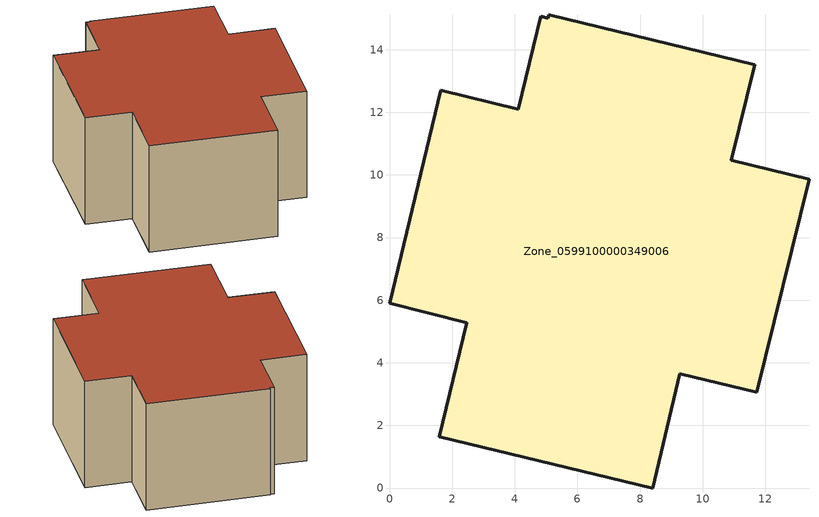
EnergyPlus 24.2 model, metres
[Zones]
Zone_0599100000349006
 floor ground (C_G): 5.09,15.11 11.65,13.52 10.91,10.46 13.39,9.86 11.73,3.06 9.28,3.65 8.4,0 1.59,1.64 2.47,5.28 0,5.9 1.64,12.7 4.11,12.1 4.84,15.07 5.06,15.01 z0
 wall outside (C_F): 10.91,10.46 11.65,13.52 5.09,15.11 5.06,15.01 4.84,15.07 4.11,12.1 1.64,12.7 0,5.9 2.47,5.28 1.59,1.64 8.4,0 9.28,3.65 11.73,3.06 13.39,9.86 10.91,10.46 z0:6.41
 roof outside (C_R): 11.65,13.52 5.09,15.11 5.06,15.01 4.84,15.07 4.11,12.1 1.64,12.7 0,5.9 2.47,5.28 1.59,1.64 8.4,0 9.28,3.65 11.73,3.06 13.39,9.86 10.91,10.46 z6.41
[BUILDING]
Pand.0599100000349006: North Axis=0; Terrain=City; Loads Convergence Tolerance Value=0.04; Temperature Convergence Tolerance Value=0.4; Solar Distribution=FullExterior; Maximum Number of Warmup Days=25; Minimum Number of Warmup Days=1
[Site:Location]
Rotterdam.The.Hague.AP_ZH_NLD Design_Conditions: Latitude=51.96; Longitude=4.45; Time Zone=1; Elevation=-4.5
[SITE:GROUNDTEMPERATURE:BUILDINGSURFACE]
18, 18, 18, 18, 18, 18, 18, 18, 18, 18, 18, 18
[MATERIAL] Thermal Absorptance=0.9; Solar Absorptance=0.7; Visible Absorptance=0.7
Name | Roughness | Thickness | Conductivity | Density | Specific Heat
G.D.1992-2005 | MediumSmooth | 0.15 | 0.06 | 540 | 1210
F.D.1992-2005 | Rough | 0.3 | 0.12 | 1920 | 840
R.D.1992-2005 | MediumRough | 0.2 | 0.08 | 1500 | 1000
[CONSTRUCTION]
C_G: G.D.1992-2005
C_F: F.D.1992-2005
C_R: R.D.1992-2005
[ZONE]
Zone_0599100000349006: Type=1; Multiplier=1; Ceiling Height=Autocalculate; Volume=Autocalculate; Floor Area=autocalculate; Part of Total Floor Area=Yes
[ZONEINFILTRATION:DESIGNFLOWRATE]
Infil_Zone_0599100000349006: Zone or ZoneList or Space or SpaceList=Zone_0599100000349006; Schedule=AlwaysOn; Design Flow Rate Calculation Method=Flow/Area; Flow Rate per Floor Area=0.0021; Constant Term Coefficient=1; Temperature Term Coefficient=0; Velocity Term Coefficient=0; Velocity Squared Term Coefficient=0
[HVACTEMPLATE:ZONE:IDEALLOADSAIRSYSTEM]
Zone_0599100000349006: Maximum Heating Supply Air Temperature=50; Minimum Cooling Supply Air Temperature=13; Maximum Heating Supply Air Humidity Ratio=0.0156; Minimum Cooling Supply Air Humidity Ratio=0.0077; Heating Limit=NoLimit; Cooling Limit=NoLimit; Dehumidification Control Type=ConstantSensibleHeatRatio; Cooling Sensible Heat Ratio=0.7; Dehumidification Setpoint=60; Humidification Control Type=None; Humidification Setpoint=30; Outdoor Air Method=None; Outdoor Air Flow Rate per Person=0.00944; Outdoor Air Flow Rate per Zone Floor Area=0; Outdoor Air Flow Rate per Zone=0; Demand Controlled Ventilation Type=None; Outdoor Air Economizer Type=NoEconomizer; Heat Recovery Type=None; Sensible Heat Recovery Effectiveness=0.7; Latent Heat Recovery Effectiveness=0.65
[ZONECONTROL:THERMOSTAT]
ThermostatControl_Zone_0599100000349006: Zone or ZoneList=Zone_0599100000349006; Control Type Schedule=DualSetpointControlType; Control 1=Thermostat_Zone_0599100000349006; Temperature Difference Between Cutout And Setpoint=0
[THERMOSTATSETPOINT:DUALSETPOINT]
Thermostat_Zone_0599100000349006: Heating Setpoint Temperature Schedule=HeatingSetpoint_Zone_0599100000349006; Cooling Setpoint Temperature Schedule=CoolingSetpoint_Zone_0599100000349006
[SCHEDULE:COMPACT]
HeatingSetpoint_Zone_0599100000349006: Through: 12/31, For: AllDays, Until: 24:00, 21
CoolingSetpoint_Zone_0599100000349006: Through: 12/31, For: AllDays, Until: 24:00, 24
DualSetpointControlType: Through: 12/31, For: AllDays, Until: 24:00, 4
AlwaysOn: Through: 12/31, For: AllDays, Until: 24:00, 1
